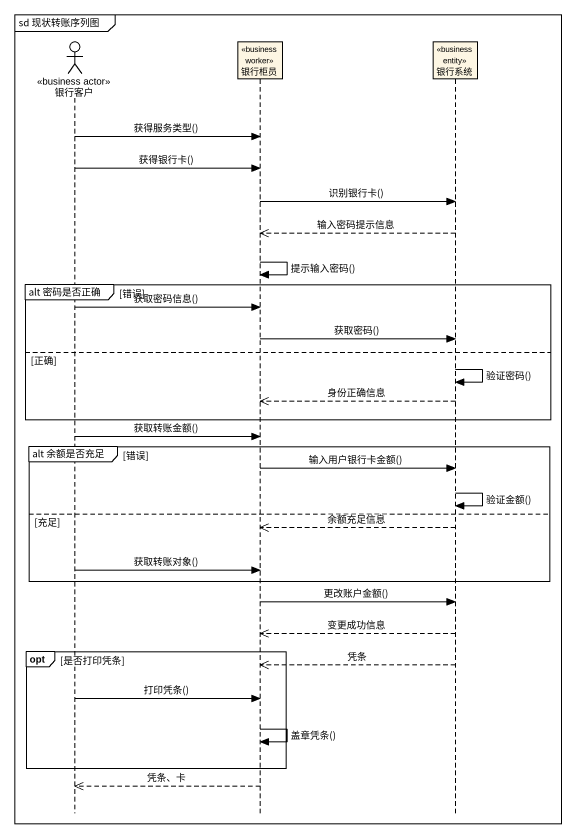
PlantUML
@startuml
mainframe sd 现状转账序列图
hide footbox
actor 银行客户 <<business actor>>
participant 银行柜员 <<business worker>>
participant 银行系统 <<business entity>>

银行客户 -> 银行柜员 : 获得服务类型()
银行客户 -> 银行柜员 : 获得银行卡()
银行柜员 -> 银行系统 : 识别银行卡()
银行系统 -->> 银行柜员 : 输入密码提示信息
银行柜员 -> 银行柜员 : 提示输入密码()
group alt 密码是否正确 [错误]
  银行客户 -> 银行柜员 : 获取密码信息()
  银行柜员 -> 银行系统 : 获取密码()
else 正确
  银行系统 -> 银行系统 : 验证密码()
  银行系统 -->> 银行柜员 : 身份正确信息
end
银行客户 -> 银行柜员 : 获取转账金额()
group alt 余额是否充足 [错误]
  银行柜员 -> 银行系统 : 输入用户银行卡金额()
  银行系统 -> 银行系统 : 验证金额()
else 充足
  银行系统 -->> 银行柜员 : 余额充足信息
  银行客户 -> 银行柜员 : 获取转账对象()
end
银行柜员 -> 银行系统 : 更改账户金额()
银行系统 -->> 银行柜员 : 变更成功信息
opt 是否打印凭条
  银行系统 -->> 银行柜员 : 凭条
  银行客户 -> 银行柜员 : 打印凭条()
  银行柜员 -> 银行柜员 : 盖章凭条()
end
银行柜员 -->> 银行客户 : 凭条、卡
@enduml
